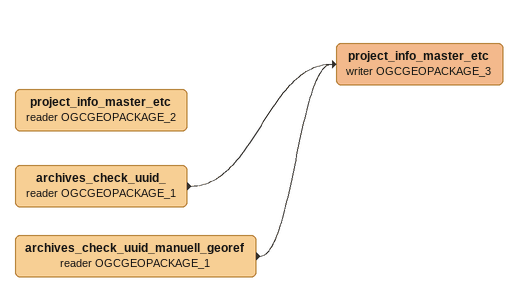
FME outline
project_info_master_etc (reader OGCGEOPACKAGE_2)
archives_check_uuid_ (reader OGCGEOPACKAGE_1)
    -> project_info_master_etc (writer OGCGEOPACKAGE_3)
archives_check_uuid_manuell_georef (reader OGCGEOPACKAGE_1)
    -> project_info_master_etc (writer OGCGEOPACKAGE_3)
project_info_master_etc (writer OGCGEOPACKAGE_3)
